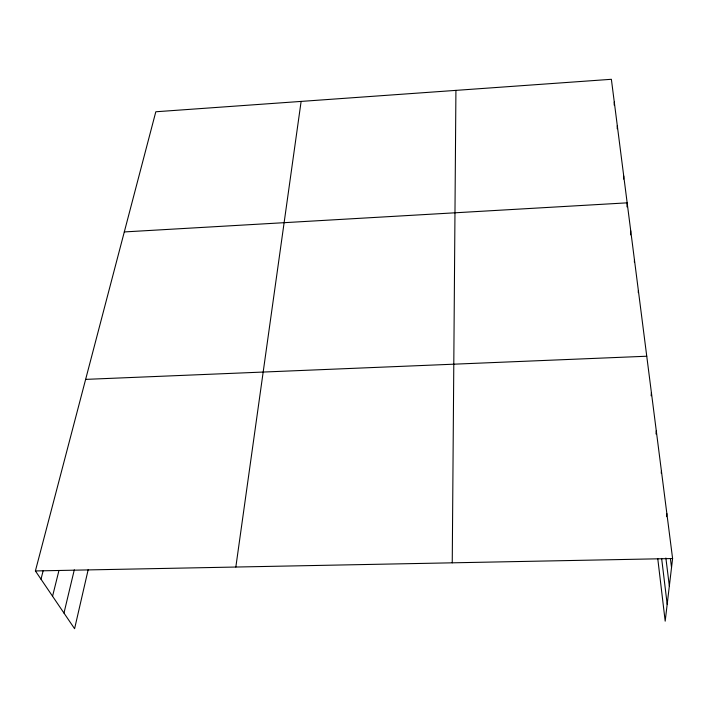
<?xml version="1.0" encoding="UTF-8"?>
<svg xmlns="http://www.w3.org/2000/svg" width="708" height="708" viewBox="0 0 708 708"><rect width="100%" height="100%" fill="white"/><g stroke="black" fill="none" stroke-linecap="round" stroke-linejoin="round"><path stroke-width="1.06" d="M452.244 562.825L455.925 90.376M614.19 105.076L614.279 102.04M617.208 128.75L617.305 125.714M623.615 179.08L623.739 176.044M626.987 206.886L627.155 202.842L124.298 231.932M630.536 234.844L630.731 230.817M634.359 262.057L634.465 260.048M638.262 292.625L638.377 290.634M651.148 395.799L651.395 392.559M656.006 433.986L656.281 430.791M661.228 473.174L661.431 471.077M666.538 516.672L666.856 513.592M88.164 569.736L74.588 628.704L35.4 570.94L155.813 111.767L611.376 79.296L672.6 558.532L665.184 621.155L657.759 558.585M235.835 567.037L301.121 101.412M63.977 613.066L74.296 569.825M52.56 596.242L58.914 570.648M40.993 579.179L43.153 570.772M85.633 379.382L646.758 356.23M35.4 570.94L672.6 558.532M670.432 558.789L671.538 567.506M665.874 558.019L669.343 586.038M661.635 558.426L667.184 604.269"/></g></svg>
